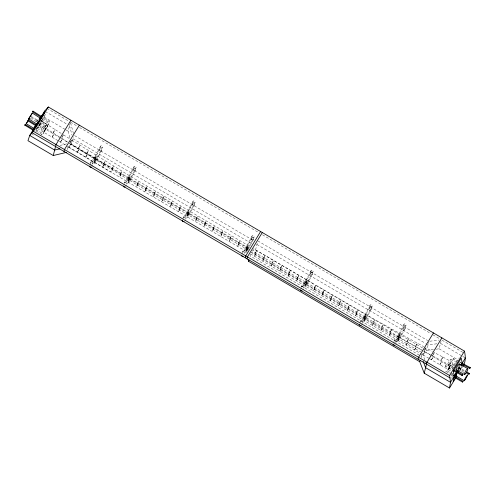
<?xml version="1.0" encoding="UTF-8"?>
<svg xmlns="http://www.w3.org/2000/svg" width="495" height="495" viewBox="0 0 495 495"><rect width="100%" height="100%" fill="white"/><g stroke="black" fill="none" stroke-linecap="round" stroke-linejoin="round"><path stroke-width="0.37" stroke-dasharray="2.48 1.86" d="M445.184 366.337L445.593 365.582L452.096 369.097M445.636 365.638L445.222 366.362L451.7 369.876M37.329 128.422L52.068 137.171L53.844 134.126L60.334 137.975M53.089 132.914L55.069 129.535L61.343 133.501M67.697 142.152L61.491 137.987M67.32 146.217L68.941 147.145L70.686 144.113L112.792 169.036M71.775 140.128L130.389 176.319L249.703 246.405M85.728 157.156L87.516 154.124L85.771 157.156L87.838 158.406L111.01 172.081L112.78 169.036L111.004 172.062M86.477 154.032L88.457 150.647L86.483 154.032L69.789 143.476M94.155 162.125L95.943 159.093M95.95 159.13L94.18 162.137M102.583 167.093L104.365 164.062M103.214 164.42L105.194 161.042L103.232 164.42L136.818 184.685L248.366 250.154M104.377 164.08L102.589 167.112M113.584 166.215L111.616 169.556L113.578 166.178M121.232 174.017L119.437 177.012L121.225 173.98M129.665 178.961L127.865 181.956L129.653 178.93M138.099 183.911L136.298 186.906L138.086 183.874M144.732 191.85L146.514 188.818M146.526 188.836L144.744 191.868M153.159 196.8L154.947 193.768M154.96 193.78L153.172 196.812M161.593 201.743L163.381 198.712M163.393 198.73L161.605 201.756M170.026 206.687L171.808 203.662M171.821 203.674L170.039 206.706M178.454 211.637L180.242 208.605M180.254 208.624L178.466 211.65M188.682 213.568L186.9 216.6L188.675 213.549M197.115 218.53L195.327 221.543L197.103 218.499M205.549 223.48L203.761 226.493L205.536 223.443M213.976 228.424L212.194 231.437L213.964 228.393M220.609 236.369L222.397 233.337M222.41 233.374L220.634 236.381M229.043 241.312L230.831 238.287M230.837 238.318L229.067 241.325M237.476 246.263L239.258 243.231M239.271 243.268L237.501 246.275M245.904 251.206L247.692 248.174M247.704 248.212L245.928 251.219M254.337 256.156L256.125 253.124M254.845 253.954L256.825 250.575L254.857 253.96M256.132 253.155L254.362 256.163M262.765 261.1L264.553 258.068M264.565 258.105L262.789 261.113M271.198 266.044L272.986 263.018L271.223 266.056M279.632 270.994L281.414 267.962L279.675 270.994M288.059 275.938L289.847 272.906L288.102 275.938M296.493 280.888L298.281 277.856M298.287 277.887L296.536 280.888M304.926 285.832L306.708 282.8M306.721 282.837L304.963 285.832M421.765 350.064L372.933 323.043L305.44 283.635L307.426 280.269L253.595 248.682M313.354 290.775L315.142 287.75M315.154 287.781L313.397 290.775M315.866 285.194L313.873 288.554L315.853 285.176L374.919 319.671L423.757 346.692M321.787 295.725L323.575 292.694M323.582 292.731L321.83 295.725M330.221 300.669L332.003 297.644L330.239 300.682M338.648 305.619L340.436 302.587L338.673 305.632M347.144 310.544L348.864 307.531L347.106 310.575M355.509 315.513L357.297 312.481L355.521 315.525M391.867 329.255L389.899 332.597L391.854 329.218M250.451 253.886L397.689 340.207L399.465 337.163L422.693 350.639M406.865 341.996L408.845 338.611L406.909 341.977M423.008 354.89L424.797 351.858L431.139 355.54M430.279 354.68L423.899 351.221L424.333 350.237M424.809 351.896L423.07 354.872L421.957 354.29M450.456 370.823L431.461 359.803L433.243 356.759M453.698 367.364L432.413 355.769M431.479 359.803L433.249 356.777L431.665 355.849M442.907 357.068L440.94 360.453L442.92 357.087L434.369 352.607M450.134 366.591L448.365 369.598L450.116 366.56L452.244 367.791M458.036 369.412L460.164 366.176M44.525 130.785L46.481 127.821L42.985 133.712L45.429 129.133L53.856 134.133L52.086 137.165M451.824 378.378L452.176 376.398M459.991 364.066L459.41 367.364L461.099 368.348L459.509 370.947M461.099 368.348L461.563 365.706M307.42 280.325L313.756 283.951M398.425 337.299L400.35 333.958L398.37 337.336M433.243 356.821L450.134 366.566M69.863 137.703L68.124 131.175L70.067 123.564M67.332 149.626L68.397 145.462M248.867 248.243L71.596 144.237L73.538 136.632M250.365 254.424L250 255.847L421.152 356.264L421.709 357.693M253.217 249.22L252.871 250.588L255.55 249.95L424.704 349.192M255.55 249.95L257.666 241.628M421.152 356.264L421.882 353.405M425.372 349.581L426.702 350.361L428.825 342.039M436.182 349.179L439.102 348.814L441.039 341.204M63.41 134.918L62.525 136.626M445.958 371.844L446.069 371.547L445.871 371.832M453.94 365.52L451.991 364.394L452.424 363.658M460.437 369.289L460.851 368.534M460.864 368.571L460.461 369.264M42.595 118.46L41.351 122.104L35.801 131.2M37.323 126.732L44.556 131.311L45.02 130.581L38.827 126.646M42.65 118.243L49.005 122.271L49.457 121.541M446.082 371.59L449.986 373.793M452.411 363.689L452.183 363.967M434.325 352.718L433.775 353.783M42.026 134.516L35.553 130.643M47.452 127.036L47.662 126.646M47.885 126.33L40.769 122.079M71.664 140.425L69.913 143.371M432.519 355.503L432.686 355.163M69.925 143.061L70.346 142.263M36.581 121.863L37.719 119.858M100.479 146.266L94.916 156.767L90.566 162.508M99.705 149.311L94.143 159.811L90.226 164.977M102.428 147.411L96.865 157.905L92.509 163.647M101.654 150.455L96.086 160.949L92.169 166.116M134.04 166.697L128.477 177.191L124.127 182.933M133.421 169.142L127.852 179.642L123.936 184.808M135.989 167.836L130.426 178.336L126.07 184.078M135.364 170.286L129.801 180.786L125.885 185.953M193.044 201.391L187.481 211.891L183.125 217.627M192.437 203.767L186.875 214.267L182.952 219.434M194.993 202.535L189.424 213.029L185.074 218.771M194.387 204.911L188.818 215.405L184.901 220.578M252.06 236.016L246.498 246.51L242.142 252.252M251.454 238.392L245.891 248.892L241.975 254.059M254.009 237.161L248.447 247.655L244.091 253.397M253.403 239.537L247.84 250.031L245.229 253.477M311.083 270.641L305.514 281.135L301.164 286.877M310.476 273.017L304.908 283.517L300.991 288.684M313.026 271.786L307.463 282.28L303.113 288.022M312.425 274.162L306.857 284.656L302.94 289.822M370.118 305.192L364.555 315.692L360.199 321.434M369.493 307.642L363.93 318.143L360.014 323.309M372.067 306.337L366.498 316.831L362.148 322.573M371.442 308.787L365.873 319.281L361.523 325.023M404.007 324.336L398.444 334.837L394.088 340.579M403.233 327.381L397.664 337.881L393.748 343.047M405.956 325.481L400.387 335.975L396.037 341.717M405.176 328.525L399.614 339.019L395.697 344.186M61.875 137.208L62.129 136.744M424.456 350.008L424.661 349.656M37.762 120.304L37.199 121.256M433.106 354.389L433.385 353.906M433.707 353.9L433.144 354.847M70.544 141.904L71.039 141.081M425.057 349.532L425.879 347.843L432.277 351.308M47.619 126.72L47.86 126.38L47.464 127.042M44.624 130.76L43.653 132.177L48.856 123.527L42.638 119.598M424.982 349.649L423.937 351.209M62.45 136.744L61.85 137.697M62.481 136.144L62.89 135.488M35.85 129.498L41.797 119.759M451.997 369.48L459.137 357.792M459.663 363.311L460.461 362.012M458.562 369.146L460.171 366.517M458.624 369.579L460.61 366.331M459.57 371.553L462.386 366.943M425.081 348.944L425.861 347.843M37.131 121.368L36.809 121.863M44.575 131.293L45.002 130.581M433.738 353.337L434.195 352.663M71.175 140.871L71.472 140.431M432.946 355.156L432.457 355.818M38.028 119.388L38.363 118.979M49.036 122.246L49.481 121.541L43.121 117.513M453.346 358.479L452.937 359.234L456.854 361.369M452.987 359.246L453.383 358.516L457.25 360.583M43.9 116.183L45.794 114.407L37.861 127.401L35.015 130.061M68.941 147.145L70.692 144.144L69.64 143.494M397.72 340.195L399.477 337.182L252.24 250.847M48.838 123.521L45.194 129.319L39.124 125.39M155.653 191.219L153.673 194.597L155.659 191.225M164.086 196.169L162.1 199.547L164.093 196.169M53.101 132.914L55.087 129.548L40.93 120.607M68.91 147.157L85.753 157.162M307.414 280.257L305.458 283.635L251.608 252.054M397.689 340.207L420.899 353.678M60.013 145.437L66.707 143.853M429.734 341.234L439.214 340.053M436.85 343.802L428.095 344.897L426.096 343.722M426.702 350.361L435.452 349.272M442.92 357.087L455.159 363.707M459.843 361.987L461.142 362.693M450.821 359.389L456.662 362.544M457.825 365.149L459.954 366.3M447.746 365.452L452.937 368.268M423.015 354.909L429.344 358.572M452.418 363.633L455.016 365.137M458.265 367.024L464.756 370.792M457.832 367.785L464.329 371.553M450.71 365.001L453.309 366.51M457.201 368.769L458.5 369.524M463.697 372.537L459.15 369.901A3.428 0.309 -59.9 0 1 459.106 370.365M423.751 351.258L424.809 351.871M429.877 358.881L431.461 359.803M447.369 370.922L449.967 372.432M450.617 372.809L453.21 374.313M450.636 374.171L452.585 375.297M450.852 375.309L452.152 376.064M46.907 108.337L68.465 120.984M70.426 122.135L77.56 126.324M79.528 127.475L258.798 232.65M262.486 234.809L430.972 333.661M432.97 334.83L440.104 339.019M442.054 340.164L462.967 352.428M45.268 111.474L67.555 124.548M440.494 343.344L462.12 356.035M462.775 356.419L465.399 357.959M257.852 240.917L427.674 340.548M44.16 117.117L65.464 129.61M66.126 129.999L68.124 131.175M439.102 348.814L457.739 359.747M74.566 135.593L253.842 240.768M256.942 244.481L425.434 343.332M72.994 138.767L251.596 243.552M69.609 143.711L248.997 248.948M250.909 252.283L420.731 351.914M68.032 146.891L246.64 251.67M31.055 116.319L37.527 120.161M31.259 117.457L37.738 121.3M39.68 122.451L47.446 127.06M30.263 118.231L36.741 122.073M39.328 123.608L46.456 127.834M60.978 138.359L67.537 142.244M52.068 137.171L58.546 141.013M59.19 141.397L66.794 145.901M35.906 129.48L43.028 133.706M32.299 134.43L33.419 135.092M103.214 164.427L86.483 154.032M40.955 120.65L46.734 124.294L40.949 120.644M63.428 134.826L69.69 138.779M59.351 136.868L38.987 123.973M39 125.396L45.194 129.319M422.34 353.411L424.852 359.846M70.618 122.865L73.706 134.479M69.517 125.705L72.029 135.141M70.828 141.335L71.596 144.237M452.263 373.614L452.523 375.006M458.834 366.325A3.428 0.705 -61.6 0 1 457.269 369.022M394.02 341.556A1.132 1.095 14.3 0 1 394.676 340.108A1.132 1.095 14.3 0 1 396.142 340.838A1.132 1.095 14.3 0 1 395.344 342.212M360.1 321.645A1.132 1.095 14.3 0 1 361.783 321.088A1.132 1.095 14.3 0 1 361.944 322.814M301.065 287.094A1.132 1.095 14.3 0 1 302.81 286.58A1.132 1.095 14.3 0 1 302.785 288.362M242.043 252.469A1.132 1.095 14.3 0 1 243.757 251.93A1.132 1.095 14.3 0 1 243.831 253.688M183.051 217.769A1.132 1.095 14.3 0 1 184.74 217.305A1.132 1.095 14.3 0 1 184.87 219.013M124.028 183.144A1.132 1.095 14.3 0 1 125.742 182.612A1.132 1.095 14.3 0 1 125.81 184.369M90.894 163.969A1.132 1.095 14.3 0 1 90.845 162.199A1.132 1.095 14.3 0 1 92.602 162.719A1.132 1.095 14.3 0 1 91.581 164.173M44.742 127.599L46.728 124.319L44.742 127.599M60.477 142.127L62.265 139.12L60.477 142.127M77.319 152.12L79.101 149.106L77.319 152.12M78.13 148.717L80.11 145.369L78.13 148.717M94.83 159.229L96.822 155.888L94.83 159.229M119.988 174.611L121.98 171.27L119.988 174.611M128.391 179.654L130.389 176.325L128.391 179.654M136.812 184.647L138.81 181.319L136.818 184.616M145.245 189.597L147.238 186.269L145.252 189.566M170.54 204.435L172.532 201.106L170.546 204.404M178.967 209.379L180.966 206.05L178.973 209.348M187.395 214.354L189.393 211.025L187.413 214.286M195.822 219.297L197.821 215.969L195.828 219.266M204.256 224.241L206.254 220.912L204.262 224.216M212.695 229.166L214.688 225.838L212.702 229.136M221.123 234.11L223.121 230.781L221.129 234.085M229.55 239.085L231.549 235.756L229.556 239.054M237.984 244.029L239.976 240.7L237.99 243.998M246.411 248.973L248.41 245.644L246.417 248.948M263.272 258.866L265.271 255.538L263.278 258.836M271.712 263.792L273.704 260.45L271.712 263.792M280.145 268.736L282.138 265.394L280.145 268.736M288.566 273.71L290.565 270.381L288.566 273.71M297 278.654L298.999 275.325L297 278.654M322.301 293.467L324.281 290.126L322.307 293.442M330.722 298.442L332.72 295.1L330.722 298.442M339.155 303.385L341.148 300.044L339.155 303.385M347.595 308.311L349.575 304.963L347.601 308.28M356.023 313.255L358.009 309.907L356.029 313.224M363.943 320.438L365.743 317.443L363.949 320.414M364.469 318.155L366.455 314.808L364.469 318.155M372.376 325.382L374.171 322.387L372.382 325.357M372.921 323.006L374.907 319.659L372.927 322.975M380.804 330.332L382.604 327.337L380.81 330.301M381.391 327.808L383.378 324.46L381.397 327.777M389.243 335.251L391.031 332.244L389.243 335.251M406.117 345.095L407.905 342.088L406.123 345.071M414.569 349.971L416.351 346.964L414.575 349.946M415.379 346.574L417.359 343.227L415.385 346.543M439.9 364.673L441.695 361.672L439.9 364.642M449.441 365.025L451.44 361.696L449.441 365.025M41.976 134.609L41.759 134.9L41.976 134.547M448.897 364.376A3.428 0.705 -61.6 0 0 450.951 359.432A3.428 0.705 -61.6 0 0 448.006 363.454A3.428 0.705 -61.6 0 0 448.897 364.376M448.315 369.728A3.428 0.309 -59.9 0 0 450.772 365.013A3.428 0.309 -59.9 0 0 448.031 369.146A3.428 0.309 -59.9 0 0 448.315 369.728M397.856 339.224A1.132 1.095 14.3 0 0 399.737 338.735A1.132 1.095 14.3 0 0 398.333 337.386A1.132 1.095 14.3 0 0 397.856 339.224M364.116 319.485A1.132 1.095 14.3 0 0 365.997 318.997A1.132 1.095 14.3 0 0 364.592 317.648A1.132 1.095 14.3 0 0 364.116 319.485M305.099 284.866A1.132 1.095 14.3 0 0 306.98 284.371A1.132 1.095 14.3 0 0 305.576 283.029A1.132 1.095 14.3 0 0 305.099 284.866M246.077 250.241A1.132 1.095 14.3 0 0 247.958 249.746A1.132 1.095 14.3 0 0 246.553 248.403A1.132 1.095 14.3 0 0 246.077 250.241M187.06 215.616A1.132 1.095 14.3 0 0 188.942 215.121A1.132 1.095 14.3 0 0 187.537 213.778A1.132 1.095 14.3 0 0 187.06 215.616M128.044 180.991A1.132 1.095 14.3 0 0 129.925 180.496A1.132 1.095 14.3 0 0 128.521 179.153A1.132 1.095 14.3 0 0 128.044 180.991M94.328 161.153A1.132 1.095 14.3 0 0 96.209 160.665A1.132 1.095 14.3 0 0 94.805 159.316A1.132 1.095 14.3 0 0 94.328 161.153M403.419 328.729A1.132 1.095 14.3 0 0 405.3 328.235A1.132 1.095 14.3 0 0 403.895 326.892A1.132 1.095 14.3 0 0 403.419 328.729M369.678 308.991A1.132 1.095 14.3 0 0 371.566 308.496A1.132 1.095 14.3 0 0 370.155 307.154A1.132 1.095 14.3 0 0 369.678 308.991M310.662 274.366A1.132 1.095 14.3 0 0 312.543 273.871A1.132 1.095 14.3 0 0 311.138 272.528A1.132 1.095 14.3 0 0 310.662 274.366M251.646 239.741A1.132 1.095 14.3 0 0 253.527 239.246A1.132 1.095 14.3 0 0 252.122 237.903A1.132 1.095 14.3 0 0 251.646 239.741M192.623 205.116A1.132 1.095 14.3 0 0 194.504 204.627A1.132 1.095 14.3 0 0 193.1 203.278A1.132 1.095 14.3 0 0 192.623 205.116M133.607 170.49A1.132 1.095 14.3 0 0 135.488 170.002A1.132 1.095 14.3 0 0 134.083 168.653A1.132 1.095 14.3 0 0 133.607 170.49M99.891 150.659A1.132 1.095 14.3 0 0 101.778 150.164A1.132 1.095 14.3 0 0 100.367 148.822A1.132 1.095 14.3 0 0 99.891 150.659M398.63 336.185A1.132 1.095 14.3 0 0 400.511 335.69A1.132 1.095 14.3 0 0 399.106 334.348A1.132 1.095 14.3 0 0 398.63 336.185M364.741 317.041A1.132 1.095 14.3 0 0 366.622 316.546A1.132 1.095 14.3 0 0 365.217 315.204A1.132 1.095 14.3 0 0 364.741 317.041M305.706 282.484A1.132 1.095 14.3 0 0 307.587 281.995A1.132 1.095 14.3 0 0 306.182 280.646A1.132 1.095 14.3 0 0 305.706 282.484M246.683 247.859A1.132 1.095 14.3 0 0 248.564 247.37A1.132 1.095 14.3 0 0 247.16 246.021A1.132 1.095 14.3 0 0 246.683 247.859M187.667 213.234A1.132 1.095 14.3 0 0 189.548 212.745A1.132 1.095 14.3 0 0 188.143 211.396A1.132 1.095 14.3 0 0 187.667 213.234M128.663 178.54A1.132 1.095 14.3 0 0 130.55 178.045A1.132 1.095 14.3 0 0 129.139 176.703A1.132 1.095 14.3 0 0 128.663 178.54M95.102 158.109A1.132 1.095 14.3 0 0 96.983 157.62A1.132 1.095 14.3 0 0 95.578 156.278A1.132 1.095 14.3 0 0 95.102 158.109M404.192 325.685A1.132 1.095 14.3 0 0 406.073 325.19A1.132 1.095 14.3 0 0 404.669 323.848A1.132 1.095 14.3 0 0 404.192 325.685M370.303 306.541A1.132 1.095 14.3 0 0 372.184 306.046A1.132 1.095 14.3 0 0 370.78 304.703A1.132 1.095 14.3 0 0 370.303 306.541M311.268 271.99A1.132 1.095 14.3 0 0 313.149 271.495A1.132 1.095 14.3 0 0 311.745 270.152A1.132 1.095 14.3 0 0 311.268 271.99M252.252 237.365A1.132 1.095 14.3 0 0 254.133 236.87A1.132 1.095 14.3 0 0 252.728 235.527A1.132 1.095 14.3 0 0 252.252 237.365M193.229 202.74A1.132 1.095 14.3 0 0 195.11 202.245A1.132 1.095 14.3 0 0 193.706 200.902A1.132 1.095 14.3 0 0 193.229 202.74M134.232 168.04A1.132 1.095 14.3 0 0 136.113 167.551A1.132 1.095 14.3 0 0 134.708 166.202A1.132 1.095 14.3 0 0 134.232 168.04M100.671 147.615A1.132 1.095 14.3 0 0 102.552 147.12A1.132 1.095 14.3 0 0 101.147 145.778A1.132 1.095 14.3 0 0 100.671 147.615"/><path stroke-width="0.74" d="M454.07 370.204L453.655 370.928L454.026 370.149L462.472 374.715L462.052 375.47L462.503 374.752M469.805 368.367L470.213 367.612L469.866 368.373L461.396 363.825L461.816 363.082L470.225 367.612M420.107 360.366L419.76 361.727L424.221 373.174L449.516 388.012L450.524 382.313L449.59 375.482L464.465 351.122L48.337 106.988L44.612 111.09L39.786 118.992M461.563 365.706L461.798 364.382L461.006 365.681M464.465 351.122C465.566 356.14 466.018 361.956 462.788 366.288M28.642 118.819L32.305 113.058L40.596 118.336L38.69 121.696L36.915 124.084L28.648 118.85L32.33 113.101M36.915 124.084L37.175 123.434M38.288 121.516L38.629 120.966L29.737 135.451L27.955 140.691L53.25 155.529L56.034 144.596L70.915 120.236M63.985 151.439L64.468 149.54L79.342 125.179M245.254 257.79L245.737 255.884L260.618 231.53M246.943 258.78L247.426 256.874L262.3 232.52M419.76 361.727L248.608 261.317L248.954 259.949M418.096 359.191L418.578 357.291L433.459 332.931M424.221 373.174L427.012 362.235L441.887 337.875M454.094 377.165L454.521 376.435L462.974 381.329L462.738 381.664M454.534 376.454L454.119 377.178L462.54 382.091L462.98 381.354M462.534 382.06L462.819 381.676M466.705 371.918L469.303 373.428L468.883 374.183L469.068 373.762M32.231 132.635L32.973 130.451L35.355 126.553M43.944 113.058L44.612 111.09M28.493 120.13L36.76 125.34L36.364 125.996L36.704 125.396M32.522 111.771L32.905 111.177L32.478 111.802L40.745 117.043L41.017 116.665L41.215 116.313L32.948 111.097M36.29 126.07L28.023 120.848L28.271 120.415M40.745 117.03L41.196 116.313M33.382 129.938L33.573 129.535L33.177 130.241L24.793 125.148L25.189 124.505L33.611 129.492M25.189 124.536L24.781 125.223M33.171 130.222L33.363 129.869M37.403 123.014L37.676 122.531M28.463 120.186L28.054 120.823M469.087 373.886L469.285 373.44M27.955 121.052L27.633 121.584M34.464 129.715L33.363 129.016L36.537 123.818M39.711 118.627L41.295 116.028L44.142 113.361L36.203 126.355L33.363 129.016M36.147 125.254L36.939 123.954M59.852 148.828L54.642 150.059L29.737 135.451L33.456 131.348L48.337 106.988M453.086 375.309L454.212 375.915L457.782 370.074M460.956 364.877L462.144 362.928L461.222 358.052L453.29 371.046L454.212 375.915M457.757 370.464L450.524 382.313L425.62 367.705L423.107 361.27M460.975 365.199L465.399 357.959M458.228 370.229L453.865 377.376L453.16 381.336L456.736 375.488M449.516 388.012L456.755 376.163M27.479 121.832L26.73 123.008M457.856 372.45L458.098 372.067M39.866 119.128L40.596 118.336M29.422 118.076L26.161 123.738L26.489 123.36M461.779 363.045L461.371 363.8M53.25 155.529L66.639 152.355M459.255 363.949L467.688 368.515M456.18 370.019L464.613 374.585M453.643 370.928L462.076 375.495M466.278 372.679L468.87 374.189M455.808 375.823L464.254 380.717M33.456 131.348L449.59 375.482M32.026 132.697L450.048 377.939M26.192 123.719L34.607 128.712M425.966 362.705L426.529 364.134M248.082 259.361L248.608 261.317M456.631 369.746A3.428 0.705 -61.6 0 1 456.186 368.688A3.428 0.705 -61.6 0 1 458.29 364.796A3.428 0.705 -61.6 0 1 459.44 364.549M458.141 372.327A3.428 0.309 -59.9 0 1 457.974 372.617M456.699 374.715A3.428 0.309 -59.9 0 1 456.545 374.938M456.143 375.482A3.428 0.309 -59.9 0 1 456.112 374.758A3.428 0.309 -59.9 0 1 458.259 371.009M394.793 345.176A1.132 1.095 14.3 0 1 393.166 344.297M360.985 325.475A1.132 1.095 14.3 0 1 359.42 324.479M302.043 290.819A1.132 1.095 14.3 0 1 300.403 289.853M243.095 256.156A1.132 1.095 14.3 0 1 241.381 255.154M184.072 221.531A1.132 1.095 14.3 0 1 182.364 220.529M125.124 186.863A1.132 1.095 14.3 0 1 123.348 185.903M91.34 167.069A1.132 1.095 14.3 0 1 89.632 166.066M465.764 373.508A3.428 0.705 -61.6 0 0 467.818 368.565A3.428 0.705 -61.6 0 0 464.873 372.587A3.428 0.705 -61.6 0 0 465.764 373.508M465.195 379.523A3.428 0.309 -59.9 0 0 467.657 374.808A3.428 0.309 -59.9 0 0 464.91 378.941A3.428 0.309 -59.9 0 0 465.195 379.523"/></g></svg>
